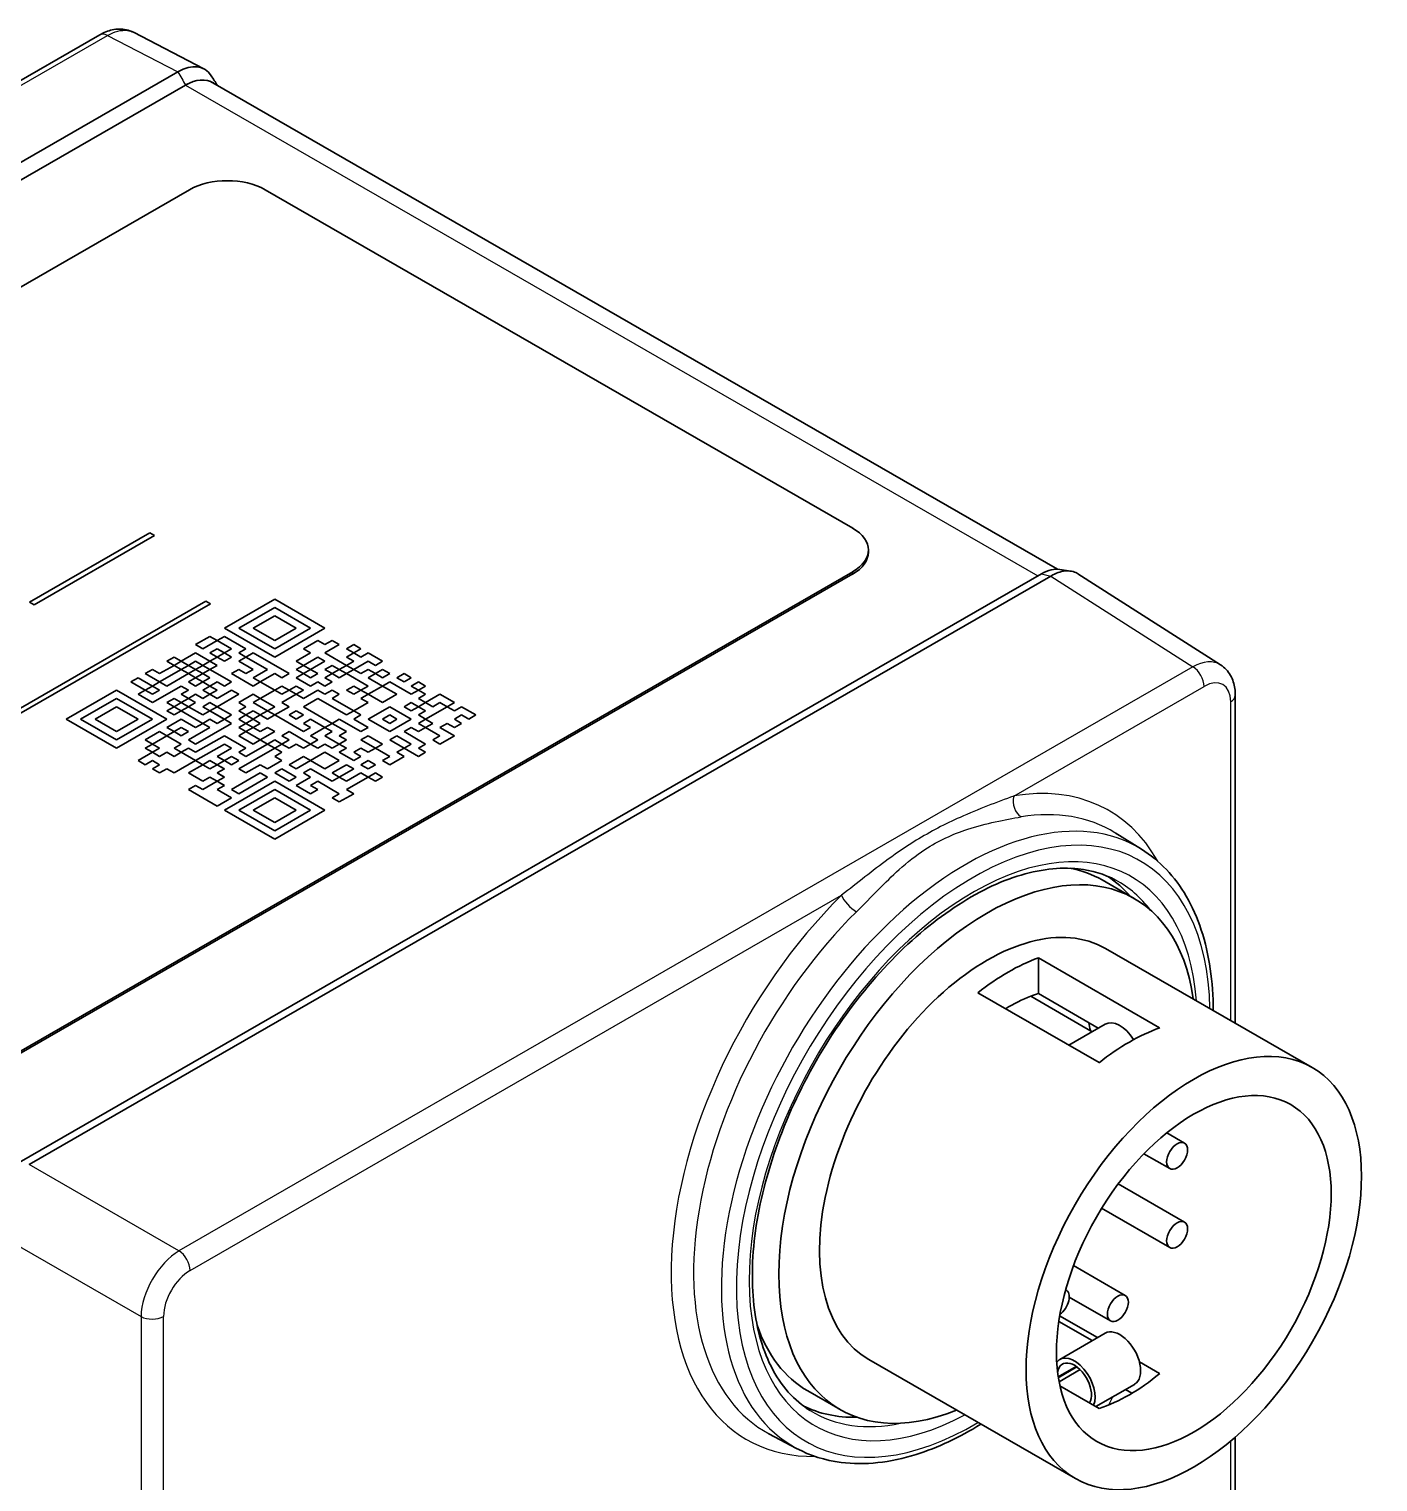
# Model space of a CAD drawing. Header units: millimetres. Extents: x 0 to 210, y 0 to 149.
# Drawn here: x 148.39 to 160.97, y 119.41 to 132.96 of the extents above; entities that cross this region are included whole.
import ezdxf

# ---------------------------------------------------------------- set-up
doc = ezdxf.new("R2010")
doc.units = ezdxf.units.MM
doc.header["$LTSCALE"] = 0.5
doc.layers.add('Sichtbar (ISO)', color=7, linetype='Continuous', lineweight=35)
doc.layers.add('Sichtbar schmal (ISO)', color=7, linetype='Continuous', lineweight=25)

msp = doc.modelspace()

# ---------------------------------------------------------------- linework, layer by layer
at = {"layer": 'Sichtbar (ISO)'}
for p, q in [((149.051, 132.905), (139.538, 127.427)), ((149.364, 132.928), (150.021, 132.588)), ((149.779, 132.56), (140.233, 127.063)), ((140.376, 126.98), (149.851, 132.436)), ((150.105, 132.458), (157.985, 127.921)), ((142.108, 126.98), (149.886, 131.459)), ((150.593, 131.459), (156.074, 128.303)), ((148.395, 127.613), (149.519, 128.261)), ((148.395, 127.613), (149.519, 128.261)), ((149.562, 128.236), (148.438, 127.589)), ((149.519, 128.261), (149.562, 128.236)), ((149.519, 128.261), (149.519, 128.261)), ((149.519, 128.261), (149.562, 128.236)), ((156.22, 128.079), (156.22, 128.1)), ((158.007, 127.919), (158.108, 127.903)), ((156.074, 127.896), (148.295, 123.417)), ((148.295, 123.397), (156.074, 127.876)), ((148.299, 122.386), (157.834, 127.877)), ((157.921, 127.856), (148.391, 122.368)), ((158.174, 127.878), (159.505, 127.029)), ((147.059, 125.905), (150.04, 127.622)), ((147.059, 125.905), (150.04, 127.622)), ((150.083, 127.598), (147.101, 125.88)), ((148.438, 127.589), (148.395, 127.613)), ((150.04, 127.622), (150.083, 127.598)), ((150.04, 127.622), (150.04, 127.622)), ((150.04, 127.622), (150.083, 127.598)), ((150.213, 127.371), (150.682, 127.642)), ((150.682, 127.642), (150.213, 127.371)), ((150.682, 127.565), (150.347, 127.371)), ((150.682, 127.642), (151.151, 127.371)), ((151.151, 127.371), (150.682, 127.642)), ((150.682, 127.642), (150.682, 127.642)), ((151.017, 127.371), (150.682, 127.565)), ((150.481, 127.371), (150.682, 127.487)), ((150.682, 127.487), (150.481, 127.371)), ((150.682, 127.487), (150.883, 127.371)), ((150.883, 127.371), (150.682, 127.487)), ((150.682, 127.487), (150.682, 127.487)), ((149.944, 127.217), (150.078, 127.294)), ((150.078, 127.294), (149.944, 127.217)), ((150.145, 127.256), (150.011, 127.178)), ((150.078, 127.294), (150.145, 127.256)), ((150.145, 127.256), (150.078, 127.294)), ((150.078, 127.294), (150.078, 127.294)), ((150.213, 127.294), (150.145, 127.256)), ((150.145, 127.256), (150.213, 127.294)), ((150.28, 127.178), (150.145, 127.256)), ((150.682, 127.101), (150.213, 127.371)), ((150.414, 127.178), (150.213, 127.294)), ((150.213, 127.294), (150.414, 127.178)), ((150.213, 127.294), (150.213, 127.294)), ((150.347, 127.371), (150.682, 127.178)), ((150.682, 127.178), (150.347, 127.371)), ((150.347, 127.371), (150.347, 127.371)), ((150.682, 127.256), (150.481, 127.371)), ((150.883, 127.371), (150.682, 127.256)), ((150.682, 127.178), (151.017, 127.371)), ((151.151, 127.371), (150.682, 127.101)), ((151.017, 127.371), (150.682, 127.178)), ((151.084, 127.256), (150.95, 127.178)), ((150.95, 127.178), (151.084, 127.256)), ((151.017, 127.371), (151.017, 127.371)), ((151.151, 127.217), (151.084, 127.256)), ((151.084, 127.256), (151.084, 127.256)), ((151.084, 127.256), (151.151, 127.217)), ((151.218, 127.256), (151.151, 127.217)), ((151.151, 127.217), (151.218, 127.256)), ((151.285, 127.217), (151.218, 127.256)), ((151.218, 127.256), (151.285, 127.217)), ((151.218, 127.256), (151.218, 127.256)), ((149.944, 127.14), (149.81, 127.063)), ((149.81, 127.063), (149.944, 127.14)), ((150.011, 127.178), (149.944, 127.217)), ((150.078, 127.063), (149.944, 127.14)), ((149.944, 127.14), (149.944, 127.14)), ((149.944, 127.14), (150.078, 127.063)), ((150.078, 127.14), (150.145, 127.178)), ((150.145, 127.178), (150.078, 127.14)), ((150.145, 127.101), (150.078, 127.14)), ((150.145, 127.178), (150.213, 127.14)), ((150.212, 127.14), (150.145, 127.178)), ((150.145, 127.178), (150.145, 127.178)), ((150.213, 127.14), (150.145, 127.101)), ((150.28, 127.178), (150.213, 127.14)), ((150.213, 127.14), (150.28, 127.178)), ((150.28, 127.101), (150.213, 127.14)), ((150.28, 127.178), (150.28, 127.178)), ((150.414, 127.178), (150.347, 127.14)), ((150.414, 127.101), (150.347, 127.14)), ((150.347, 127.14), (150.414, 127.101)), ((150.347, 127.14), (150.347, 127.14)), ((150.414, 127.101), (150.481, 127.14)), ((150.481, 127.14), (150.414, 127.101)), ((150.481, 127.14), (150.816, 126.947)), ((150.816, 126.947), (150.481, 127.14)), ((150.481, 127.14), (150.481, 127.14)), ((150.682, 127.178), (150.682, 127.178)), ((151.017, 127.14), (150.883, 127.063)), ((150.883, 127.063), (151.017, 127.14)), ((151.017, 127.14), (150.95, 127.178)), ((151.017, 127.14), (151.017, 127.14)), ((151.285, 127.217), (151.151, 127.14)), ((151.151, 127.217), (151.151, 127.217)), ((151.352, 127.024), (151.151, 127.14)), ((151.151, 127.14), (151.352, 127.024)), ((151.151, 127.14), (151.151, 127.14)), ((151.419, 127.217), (151.352, 127.178)), ((151.352, 127.178), (151.419, 127.217)), ((151.419, 127.14), (151.352, 127.178)), ((151.419, 127.14), (151.352, 127.101)), ((151.352, 127.101), (151.419, 127.14)), ((151.486, 127.178), (151.419, 127.217)), ((151.419, 127.217), (151.419, 127.217)), ((151.419, 127.217), (151.487, 127.178)), ((151.487, 127.178), (151.419, 127.14)), ((151.487, 127.101), (151.419, 127.14)), ((151.419, 127.14), (151.419, 127.14)), ((151.419, 127.14), (151.487, 127.101)), ((151.554, 127.14), (151.487, 127.101)), ((151.487, 127.101), (151.554, 127.14)), ((151.688, 127.063), (151.554, 127.14)), ((151.554, 127.14), (151.688, 127.063)), ((151.554, 127.14), (151.554, 127.14)), ((149.542, 126.985), (149.475, 126.947)), ((149.475, 126.947), (149.542, 126.985)), ((149.609, 126.947), (149.542, 126.985)), ((149.542, 126.985), (149.542, 126.985)), ((149.542, 126.985), (149.609, 126.947)), ((149.743, 127.024), (149.609, 126.947)), ((149.609, 126.947), (149.743, 127.024)), ((149.81, 126.985), (149.609, 126.87)), ((149.743, 127.101), (149.676, 127.063)), ((149.676, 127.063), (149.743, 127.101)), ((149.743, 127.024), (149.676, 127.063)), ((149.81, 127.063), (149.743, 127.101)), ((149.743, 127.101), (149.743, 127.101)), ((149.743, 127.101), (149.81, 127.063)), ((149.81, 127.063), (149.743, 127.024)), ((149.743, 127.024), (149.81, 126.985)), ((149.81, 126.985), (149.743, 127.024)), ((149.743, 127.024), (149.743, 127.024)), ((149.877, 127.024), (149.81, 127.063)), ((149.81, 126.985), (149.877, 127.024)), ((149.877, 127.024), (149.81, 126.985)), ((149.877, 126.947), (149.81, 126.985)), ((149.944, 127.063), (149.877, 127.024)), ((149.877, 127.024), (149.944, 126.985)), ((149.944, 126.985), (149.877, 127.024)), ((149.877, 127.024), (149.877, 127.024)), ((149.944, 126.985), (149.877, 126.947)), ((150.011, 127.024), (149.944, 127.063)), ((149.944, 126.985), (150.011, 127.024)), ((150.011, 127.024), (149.944, 126.985)), ((150.011, 126.947), (149.944, 126.985)), ((150.078, 127.063), (150.011, 127.024)), ((150.078, 126.985), (150.011, 127.024)), ((150.011, 127.024), (150.011, 127.024)), ((150.011, 127.024), (150.078, 126.985)), ((150.078, 126.985), (150.011, 126.947)), ((150.145, 127.101), (150.078, 127.063)), ((150.078, 127.063), (150.145, 127.101)), ((150.145, 127.024), (150.078, 127.063)), ((150.145, 127.024), (150.078, 126.985)), ((150.078, 126.985), (150.145, 127.024)), ((150.28, 126.87), (150.078, 126.985)), ((150.213, 127.063), (150.145, 127.101)), ((150.145, 127.101), (150.213, 127.063)), ((150.145, 127.101), (150.145, 127.101)), ((150.145, 127.024), (150.145, 127.024)), ((150.28, 127.101), (150.213, 127.063)), ((150.213, 127.063), (150.28, 127.101)), ((150.213, 127.063), (150.213, 127.063)), ((150.28, 127.101), (150.28, 127.101)), ((150.347, 126.985), (150.28, 126.947)), ((150.414, 127.101), (150.347, 127.063)), ((150.481, 126.985), (150.347, 127.063)), ((150.347, 127.063), (150.481, 126.985)), ((150.347, 127.063), (150.347, 127.063)), ((150.414, 126.947), (150.347, 126.985)), ((150.615, 126.985), (150.414, 127.101)), ((150.481, 126.985), (150.414, 126.947)), ((150.481, 126.908), (150.615, 126.985)), ((150.615, 126.985), (150.481, 126.908)), ((150.615, 126.985), (150.615, 126.985)), ((150.95, 127.024), (150.883, 127.063)), ((150.95, 127.024), (150.883, 126.985)), ((150.883, 126.985), (150.95, 127.024)), ((150.95, 126.947), (150.883, 126.985)), ((151.084, 127.101), (150.95, 127.024)), ((150.95, 127.024), (151.017, 126.985)), ((151.017, 126.985), (150.95, 127.024)), ((150.95, 127.024), (150.95, 127.024)), ((151.017, 126.985), (150.95, 126.947)), ((151.017, 126.985), (151.151, 127.063)), ((151.151, 127.063), (151.017, 126.985)), ((151.084, 126.947), (151.017, 126.985)), ((151.151, 127.063), (151.084, 127.101)), ((151.151, 127.063), (151.151, 127.063)), ((151.218, 127.024), (151.151, 126.985)), ((151.151, 126.985), (151.218, 126.947)), ((151.218, 126.947), (151.151, 126.985)), ((151.151, 126.985), (151.151, 126.985)), ((151.285, 126.985), (151.218, 127.024)), ((151.218, 126.947), (151.285, 126.985)), ((151.285, 126.985), (151.218, 126.947)), ((151.352, 127.024), (151.285, 126.985)), ((151.285, 126.985), (151.352, 126.947)), ((151.352, 126.947), (151.285, 126.985)), ((151.285, 126.985), (151.285, 126.985)), ((151.419, 127.063), (151.352, 127.101)), ((151.419, 127.063), (151.352, 127.024)), ((151.352, 127.024), (151.419, 127.063)), ((151.419, 126.985), (151.352, 127.024)), ((151.352, 126.947), (151.419, 126.985)), ((151.419, 126.985), (151.352, 126.947)), ((151.554, 127.063), (151.419, 126.985)), ((151.419, 127.063), (151.419, 127.063)), ((151.487, 126.947), (151.419, 126.985)), ((151.419, 126.985), (151.419, 126.985)), ((151.419, 126.985), (151.487, 126.947)), ((151.487, 127.101), (151.487, 127.101)), ((151.554, 126.985), (151.487, 126.947)), ((151.487, 126.947), (151.554, 126.985)), ((151.621, 127.024), (151.554, 127.063)), ((151.621, 126.947), (151.554, 126.985)), ((151.554, 126.985), (151.621, 126.947)), ((151.554, 126.985), (151.554, 126.985)), ((151.688, 127.063), (151.621, 127.024)), ((151.688, 126.985), (151.621, 126.947)), ((151.621, 126.947), (151.688, 126.985)), ((151.755, 126.947), (151.688, 126.985)), ((151.688, 126.985), (151.688, 126.985)), ((151.688, 126.985), (151.755, 126.947)), ((149.408, 126.908), (149.341, 126.869)), ((149.341, 126.87), (149.408, 126.908)), ((149.475, 126.792), (149.341, 126.87)), ((149.542, 126.831), (149.408, 126.908)), ((149.408, 126.908), (149.542, 126.831)), ((149.408, 126.908), (149.408, 126.908)), ((149.609, 126.87), (149.475, 126.947)), ((149.542, 126.831), (149.609, 126.87)), ((149.609, 126.869), (149.542, 126.831)), ((149.609, 126.947), (149.609, 126.947)), ((149.609, 126.87), (149.676, 126.831)), ((149.609, 126.87), (149.609, 126.869)), ((149.676, 126.831), (149.609, 126.869)), ((149.676, 126.831), (149.877, 126.947)), ((149.877, 126.947), (149.676, 126.831)), ((149.877, 126.947), (149.944, 126.908)), ((149.944, 126.908), (149.877, 126.947)), ((149.877, 126.947), (149.877, 126.947)), ((149.944, 126.908), (149.877, 126.87)), ((149.877, 126.87), (149.944, 126.831)), ((149.877, 126.87), (149.877, 126.869)), ((149.944, 126.831), (149.877, 126.869)), ((149.944, 126.908), (150.011, 126.947)), ((150.011, 126.947), (149.944, 126.908)), ((150.011, 126.87), (149.944, 126.908)), ((149.944, 126.831), (150.011, 126.87)), ((150.011, 126.869), (149.944, 126.831)), ((150.078, 126.908), (150.011, 126.947)), ((150.011, 126.947), (150.011, 126.947)), ((150.011, 126.947), (150.078, 126.908)), ((150.078, 126.908), (150.011, 126.87)), ((150.011, 126.87), (150.078, 126.831)), ((150.011, 126.87), (150.011, 126.869)), ((150.078, 126.831), (150.011, 126.869)), ((150.078, 126.831), (150.145, 126.87)), ((150.145, 126.869), (150.078, 126.831)), ((150.145, 126.87), (150.213, 126.831)), ((150.145, 126.87), (150.145, 126.869)), ((150.213, 126.831), (150.145, 126.869)), ((150.213, 126.831), (150.28, 126.87)), ((150.28, 126.869), (150.213, 126.831)), ((150.481, 126.831), (150.28, 126.947)), ((150.28, 126.947), (150.481, 126.831)), ((150.28, 126.947), (150.28, 126.947)), ((150.28, 126.87), (150.28, 126.869)), ((150.548, 126.87), (150.481, 126.908)), ((150.481, 126.831), (150.548, 126.87)), ((150.548, 126.869), (150.481, 126.831)), ((150.682, 126.947), (150.548, 126.87)), ((150.548, 126.87), (150.682, 126.792)), ((150.548, 126.87), (150.548, 126.869)), ((150.682, 126.792), (150.548, 126.869)), ((150.749, 126.908), (150.682, 126.947)), ((150.816, 126.947), (150.749, 126.908)), ((150.95, 126.947), (150.883, 126.908)), ((150.883, 126.908), (150.95, 126.947)), ((151.017, 126.831), (150.883, 126.908)), ((150.95, 126.947), (151.017, 126.908)), ((151.017, 126.908), (150.95, 126.947)), ((150.95, 126.947), (150.95, 126.947)), ((151.017, 126.908), (151.084, 126.947)), ((151.084, 126.947), (151.017, 126.908)), ((151.017, 126.908), (151.017, 126.908)), ((151.084, 126.87), (151.017, 126.831)), ((151.084, 126.947), (151.084, 126.947)), ((151.151, 126.831), (151.084, 126.87)), ((151.218, 126.947), (151.151, 126.908)), ((151.218, 126.869), (151.151, 126.908)), ((151.151, 126.908), (151.218, 126.87)), ((151.151, 126.908), (151.151, 126.908)), ((151.218, 126.87), (151.151, 126.831)), ((151.285, 126.908), (151.218, 126.947)), ((151.352, 126.947), (151.285, 126.908)), ((151.554, 126.831), (151.352, 126.947)), ((151.487, 126.947), (151.487, 126.947)), ((151.621, 126.947), (151.554, 126.908)), ((151.688, 126.831), (151.554, 126.908)), ((151.554, 126.908), (151.688, 126.831)), ((151.554, 126.908), (151.554, 126.908)), ((151.688, 126.908), (151.621, 126.947)), ((151.755, 126.947), (151.688, 126.908)), ((151.688, 126.831), (151.755, 126.87)), ((151.755, 126.869), (151.688, 126.831)), ((151.755, 126.87), (151.956, 126.754)), ((151.755, 126.87), (151.755, 126.869)), ((151.956, 126.754), (151.755, 126.869)), ((151.889, 126.947), (151.822, 126.908)), ((151.822, 126.908), (151.889, 126.947)), ((151.889, 126.87), (151.822, 126.908)), ((151.956, 126.908), (151.889, 126.947)), ((151.889, 126.947), (151.889, 126.947)), ((151.889, 126.947), (151.956, 126.908)), ((151.956, 126.908), (151.889, 126.87)), ((151.956, 126.831), (152.023, 126.87)), ((152.023, 126.869), (151.956, 126.831)), ((152.023, 126.87), (152.023, 126.869)), ((152.023, 126.87), (152.09, 126.831)), ((152.09, 126.831), (152.023, 126.869)), ((149.207, 126.792), (148.737, 126.522)), ((148.737, 126.522), (149.207, 126.792)), ((149.207, 126.715), (148.871, 126.522)), ((149.676, 126.522), (149.207, 126.792)), ((149.207, 126.792), (149.676, 126.522)), ((149.207, 126.792), (149.207, 126.792)), ((149.542, 126.522), (149.207, 126.715)), ((149.475, 126.792), (149.408, 126.754)), ((149.408, 126.754), (149.475, 126.792)), ((149.542, 126.676), (149.408, 126.754)), ((149.542, 126.831), (149.475, 126.792)), ((149.475, 126.792), (149.542, 126.754)), ((149.542, 126.754), (149.475, 126.792)), ((149.475, 126.792), (149.475, 126.792)), ((149.609, 126.792), (149.542, 126.831)), ((149.81, 126.831), (149.542, 126.676)), ((149.542, 126.754), (149.609, 126.792)), ((149.609, 126.792), (149.542, 126.754)), ((149.542, 126.754), (149.542, 126.754)), ((149.609, 126.792), (149.609, 126.792)), ((149.676, 126.831), (149.676, 126.831)), ((149.743, 126.715), (149.676, 126.676)), ((149.676, 126.676), (149.743, 126.715)), ((149.81, 126.676), (149.743, 126.715)), ((149.743, 126.715), (149.743, 126.715)), ((149.743, 126.715), (149.81, 126.676)), ((149.877, 126.792), (149.81, 126.831)), ((149.877, 126.792), (149.81, 126.754)), ((149.81, 126.754), (149.877, 126.792)), ((149.877, 126.715), (149.81, 126.754)), ((149.877, 126.715), (149.81, 126.676)), ((149.81, 126.676), (149.877, 126.715)), ((149.877, 126.792), (149.877, 126.792)), ((149.944, 126.754), (149.877, 126.715)), ((149.944, 126.676), (149.877, 126.715)), ((149.877, 126.715), (149.877, 126.715)), ((149.877, 126.715), (149.944, 126.676)), ((149.944, 126.831), (149.944, 126.831)), ((150.011, 126.715), (149.944, 126.754)), ((150.078, 126.831), (150.011, 126.792)), ((150.078, 126.754), (150.011, 126.792)), ((150.011, 126.792), (150.078, 126.754)), ((150.011, 126.792), (150.011, 126.792)), ((150.078, 126.754), (150.011, 126.715)), ((150.145, 126.792), (150.078, 126.831)), ((150.145, 126.792), (150.078, 126.754)), ((150.078, 126.754), (150.145, 126.792)), ((150.145, 126.715), (150.078, 126.754)), ((150.28, 126.792), (150.145, 126.715)), ((150.145, 126.792), (150.145, 126.792)), ((150.347, 126.754), (150.145, 126.638)), ((150.145, 126.638), (150.347, 126.754)), ((150.213, 126.831), (150.213, 126.831)), ((150.347, 126.754), (150.28, 126.792)), ((150.481, 126.754), (150.347, 126.676)), ((150.347, 126.754), (150.347, 126.754)), ((150.481, 126.831), (150.481, 126.831)), ((150.548, 126.715), (150.481, 126.754)), ((150.481, 126.676), (150.548, 126.715)), ((150.548, 126.715), (150.481, 126.676)), ((150.682, 126.792), (150.548, 126.715)), ((150.548, 126.715), (150.682, 126.638)), ((150.548, 126.715), (150.548, 126.715)), ((150.682, 126.638), (150.548, 126.715)), ((150.682, 126.792), (150.749, 126.831)), ((150.749, 126.831), (150.682, 126.792)), ((150.749, 126.754), (150.682, 126.792)), ((150.749, 126.831), (150.816, 126.792)), ((150.816, 126.792), (150.749, 126.831)), ((150.749, 126.831), (150.749, 126.831)), ((150.816, 126.792), (150.749, 126.754)), ((150.883, 126.754), (150.749, 126.676)), ((150.749, 126.676), (150.883, 126.754)), ((150.816, 126.792), (150.883, 126.831)), ((150.883, 126.831), (150.816, 126.792)), ((150.883, 126.754), (150.816, 126.792)), ((150.883, 126.831), (150.95, 126.792)), ((150.95, 126.792), (150.883, 126.831)), ((150.883, 126.831), (150.883, 126.831)), ((150.95, 126.792), (150.883, 126.754)), ((150.95, 126.715), (150.883, 126.754)), ((150.883, 126.754), (150.95, 126.715)), ((150.883, 126.754), (150.883, 126.754)), ((151.084, 126.792), (150.95, 126.715)), ((150.95, 126.715), (151.084, 126.792)), ((151.084, 126.715), (150.95, 126.638)), ((150.95, 126.715), (150.95, 126.715)), ((151.151, 126.754), (151.084, 126.792)), ((151.084, 126.792), (151.151, 126.754)), ((151.084, 126.792), (151.084, 126.792)), ((151.352, 126.561), (151.084, 126.715)), ((151.218, 126.792), (151.151, 126.754)), ((151.151, 126.754), (151.218, 126.792)), ((151.151, 126.754), (151.151, 126.754)), ((151.285, 126.754), (151.218, 126.792)), ((151.218, 126.792), (151.285, 126.754)), ((151.218, 126.792), (151.218, 126.792)), ((151.285, 126.754), (151.218, 126.715)), ((151.419, 126.599), (151.218, 126.715)), ((151.218, 126.715), (151.419, 126.599)), ((151.218, 126.715), (151.218, 126.715)), ((151.419, 126.831), (151.352, 126.792)), ((151.352, 126.792), (151.419, 126.831)), ((151.419, 126.754), (151.352, 126.792)), ((151.486, 126.792), (151.419, 126.831)), ((151.419, 126.831), (151.419, 126.831)), ((151.419, 126.831), (151.487, 126.792)), ((151.487, 126.792), (151.419, 126.754)), ((151.554, 126.831), (151.487, 126.792)), ((151.487, 126.792), (151.554, 126.831)), ((151.554, 126.754), (151.487, 126.792)), ((151.554, 126.754), (151.487, 126.715)), ((151.487, 126.715), (151.554, 126.754)), ((151.554, 126.676), (151.487, 126.715)), ((151.688, 126.831), (151.554, 126.754)), ((151.554, 126.831), (151.554, 126.831)), ((151.554, 126.754), (151.554, 126.754)), ((151.688, 126.676), (151.554, 126.754)), ((151.554, 126.754), (151.688, 126.676)), ((151.822, 126.754), (151.688, 126.831)), ((151.822, 126.754), (151.688, 126.676)), ((151.688, 126.676), (151.822, 126.754)), ((151.822, 126.754), (151.822, 126.754)), ((152.023, 126.792), (151.956, 126.831)), ((152.023, 126.792), (151.956, 126.754)), ((151.956, 126.754), (152.023, 126.792)), ((151.956, 126.754), (151.956, 126.754)), ((152.09, 126.831), (152.023, 126.792)), ((152.09, 126.754), (152.023, 126.792)), ((152.023, 126.792), (152.09, 126.754)), ((152.023, 126.792), (152.023, 126.792)), ((152.09, 126.754), (152.023, 126.715)), ((152.09, 126.676), (152.023, 126.715)), ((152.023, 126.715), (152.09, 126.676)), ((152.023, 126.715), (152.023, 126.715)), ((152.224, 126.754), (152.09, 126.676)), ((152.09, 126.676), (152.224, 126.754)), ((152.358, 126.676), (152.224, 126.754)), ((152.224, 126.754), (152.358, 126.676)), ((152.224, 126.754), (152.224, 126.754)), ((159.643, 123.686), (159.643, 126.745)), ((149.006, 126.522), (149.207, 126.638)), ((149.207, 126.638), (149.006, 126.522)), ((149.207, 126.638), (149.408, 126.522)), ((149.408, 126.522), (149.207, 126.638)), ((149.207, 126.638), (149.207, 126.638)), ((149.743, 126.638), (149.676, 126.676)), ((149.743, 126.638), (149.676, 126.599)), ((149.676, 126.599), (149.743, 126.638)), ((149.743, 126.561), (149.676, 126.599)), ((149.81, 126.676), (149.743, 126.638)), ((149.743, 126.638), (149.81, 126.599)), ((149.81, 126.599), (149.743, 126.638)), ((149.743, 126.638), (149.743, 126.638)), ((149.81, 126.599), (149.743, 126.561)), ((149.877, 126.638), (149.81, 126.676)), ((149.81, 126.599), (149.877, 126.638)), ((149.877, 126.638), (149.81, 126.599)), ((150.011, 126.483), (149.81, 126.599)), ((149.944, 126.676), (149.877, 126.638)), ((150.011, 126.561), (149.877, 126.638)), ((149.877, 126.638), (150.011, 126.561)), ((149.877, 126.638), (149.877, 126.638)), ((150.011, 126.638), (150.078, 126.676)), ((150.078, 126.676), (150.011, 126.638)), ((150.078, 126.599), (150.011, 126.638)), ((150.078, 126.599), (150.011, 126.561)), ((150.011, 126.561), (150.078, 126.599)), ((150.078, 126.676), (150.145, 126.638)), ((150.145, 126.638), (150.078, 126.676)), ((150.078, 126.676), (150.078, 126.676)), ((150.145, 126.638), (150.078, 126.599)), ((150.212, 126.522), (150.078, 126.599)), ((150.078, 126.599), (150.213, 126.522)), ((150.078, 126.599), (150.078, 126.599)), ((150.28, 126.561), (150.145, 126.638)), ((150.414, 126.638), (150.347, 126.676)), ((150.347, 126.676), (150.414, 126.638)), ((150.347, 126.676), (150.347, 126.676)), ((150.414, 126.638), (150.347, 126.599)), ((150.414, 126.561), (150.347, 126.599)), ((150.347, 126.599), (150.414, 126.561)), ((150.347, 126.599), (150.347, 126.599)), ((150.414, 126.561), (150.481, 126.599)), ((150.481, 126.599), (150.414, 126.561)), ((150.615, 126.599), (150.481, 126.676)), ((150.481, 126.599), (150.548, 126.561)), ((150.548, 126.561), (150.481, 126.599)), ((150.481, 126.599), (150.481, 126.599)), ((150.615, 126.599), (150.548, 126.561)), ((150.548, 126.561), (150.615, 126.599)), ((150.682, 126.638), (150.615, 126.599)), ((150.682, 126.561), (150.615, 126.599)), ((150.615, 126.599), (150.682, 126.561)), ((150.615, 126.599), (150.615, 126.599)), ((150.816, 126.638), (150.682, 126.561)), ((150.682, 126.561), (150.816, 126.638)), ((150.816, 126.638), (150.749, 126.676)), ((150.816, 126.638), (150.816, 126.638)), ((150.883, 126.599), (150.816, 126.561)), ((150.95, 126.561), (150.883, 126.599)), ((150.95, 126.638), (151.218, 126.483)), ((151.218, 126.483), (150.95, 126.638)), ((150.95, 126.638), (150.95, 126.638)), ((151.419, 126.599), (151.352, 126.561)), ((151.554, 126.676), (151.419, 126.599)), ((151.419, 126.599), (151.554, 126.676)), ((151.487, 126.561), (151.419, 126.599)), ((151.554, 126.676), (151.554, 126.676)), ((151.755, 126.638), (151.554, 126.522)), ((151.688, 126.676), (151.688, 126.676)), ((151.956, 126.522), (151.755, 126.638)), ((151.956, 126.676), (151.889, 126.638)), ((151.889, 126.638), (151.956, 126.599)), ((151.956, 126.599), (151.889, 126.638)), ((151.889, 126.638), (151.889, 126.638)), ((152.023, 126.638), (151.956, 126.676)), ((151.956, 126.599), (152.023, 126.638)), ((152.023, 126.638), (151.956, 126.599)), ((151.956, 126.599), (151.956, 126.599)), ((152.09, 126.676), (152.023, 126.638)), ((152.023, 126.638), (152.09, 126.599)), ((152.09, 126.599), (152.023, 126.638)), ((152.023, 126.638), (152.023, 126.638)), ((152.09, 126.599), (152.023, 126.561)), ((152.157, 126.638), (152.09, 126.676)), ((152.09, 126.522), (152.291, 126.638)), ((152.291, 126.638), (152.09, 126.522)), ((152.224, 126.676), (152.157, 126.638)), ((152.291, 126.638), (152.224, 126.676)), ((152.358, 126.676), (152.291, 126.638)), ((152.358, 126.599), (152.291, 126.638)), ((152.291, 126.638), (152.291, 126.638)), ((152.291, 126.638), (152.358, 126.599)), ((152.425, 126.638), (152.358, 126.599)), ((152.358, 126.599), (152.425, 126.638)), ((152.358, 126.599), (152.358, 126.599)), ((152.559, 126.561), (152.425, 126.638)), ((152.425, 126.638), (152.559, 126.561)), ((152.425, 126.638), (152.425, 126.638)), ((149.207, 126.252), (148.737, 126.522)), ((148.871, 126.522), (149.207, 126.329)), ((149.207, 126.329), (148.871, 126.522)), ((148.871, 126.522), (148.871, 126.522)), ((149.207, 126.406), (149.006, 126.522)), ((149.408, 126.522), (149.207, 126.406)), ((149.207, 126.329), (149.542, 126.522)), ((149.542, 126.522), (149.207, 126.329)), ((149.676, 126.522), (149.207, 126.252)), ((149.542, 126.522), (149.542, 126.522)), ((149.81, 126.522), (149.676, 126.445)), ((149.676, 126.445), (149.81, 126.522)), ((149.743, 126.406), (149.676, 126.445)), ((149.81, 126.445), (149.743, 126.406)), ((149.944, 126.445), (149.81, 126.522)), ((149.81, 126.522), (149.81, 126.522)), ((149.81, 126.522), (149.944, 126.445)), ((149.877, 126.406), (149.81, 126.445)), ((150.078, 126.445), (149.877, 126.329)), ((150.28, 126.483), (149.944, 126.29)), ((149.944, 126.29), (150.28, 126.483)), ((150.011, 126.483), (149.944, 126.445)), ((149.944, 126.445), (150.011, 126.483)), ((149.944, 126.445), (149.944, 126.445)), ((150.011, 126.561), (150.011, 126.561)), ((150.078, 126.522), (150.011, 126.483)), ((150.078, 126.445), (150.011, 126.483)), ((150.011, 126.483), (150.011, 126.483)), ((150.011, 126.483), (150.078, 126.445)), ((150.145, 126.483), (150.078, 126.522)), ((150.213, 126.522), (150.145, 126.483)), ((150.28, 126.561), (150.213, 126.522)), ((150.213, 126.522), (150.28, 126.561)), ((150.28, 126.483), (150.213, 126.522)), ((150.28, 126.561), (150.28, 126.561)), ((150.28, 126.483), (150.28, 126.483)), ((150.414, 126.561), (150.347, 126.522)), ((150.414, 126.483), (150.347, 126.522)), ((150.347, 126.522), (150.414, 126.483)), ((150.347, 126.522), (150.347, 126.522)), ((150.414, 126.483), (150.347, 126.445)), ((150.414, 126.406), (150.347, 126.445)), ((150.347, 126.445), (150.414, 126.406)), ((150.347, 126.445), (150.347, 126.445)), ((150.481, 126.522), (150.414, 126.561)), ((150.481, 126.522), (150.414, 126.483)), ((150.414, 126.483), (150.481, 126.522)), ((150.481, 126.445), (150.414, 126.483)), ((150.481, 126.445), (150.414, 126.406)), ((150.414, 126.406), (150.481, 126.445)), ((150.548, 126.561), (150.481, 126.522)), ((150.548, 126.483), (150.481, 126.522)), ((150.481, 126.522), (150.548, 126.483)), ((150.481, 126.522), (150.481, 126.522)), ((150.548, 126.483), (150.481, 126.445)), ((150.548, 126.406), (150.481, 126.445)), ((150.481, 126.445), (150.481, 126.445)), ((150.481, 126.445), (150.548, 126.406)), ((150.615, 126.522), (150.548, 126.561)), ((150.615, 126.445), (150.548, 126.406)), ((150.548, 126.406), (150.615, 126.445)), ((150.682, 126.561), (150.615, 126.522)), ((150.682, 126.406), (150.615, 126.445)), ((150.615, 126.445), (150.682, 126.406)), ((150.615, 126.445), (150.615, 126.445)), ((150.95, 126.406), (150.682, 126.561)), ((150.816, 126.561), (150.883, 126.522)), ((150.883, 126.522), (150.816, 126.561)), ((150.816, 126.561), (150.816, 126.561)), ((150.883, 126.522), (150.95, 126.561)), ((150.95, 126.561), (150.883, 126.522)), ((150.883, 126.522), (150.883, 126.522)), ((150.95, 126.561), (150.95, 126.561)), ((151.017, 126.522), (150.95, 126.483)), ((151.017, 126.445), (150.95, 126.483)), ((150.95, 126.483), (151.017, 126.445)), ((150.95, 126.483), (150.95, 126.483)), ((151.017, 126.445), (150.95, 126.406)), ((151.151, 126.445), (151.017, 126.522)), ((151.151, 126.445), (151.017, 126.368)), ((151.017, 126.368), (151.151, 126.445)), ((151.218, 126.483), (151.151, 126.445)), ((151.151, 126.445), (151.218, 126.406)), ((151.218, 126.406), (151.151, 126.445)), ((151.151, 126.445), (151.151, 126.445)), ((151.285, 126.522), (151.218, 126.483)), ((151.218, 126.483), (151.285, 126.522)), ((151.352, 126.406), (151.218, 126.483)), ((151.487, 126.406), (151.285, 126.522)), ((151.285, 126.522), (151.487, 126.406)), ((151.285, 126.522), (151.285, 126.522)), ((151.487, 126.561), (151.419, 126.522)), ((151.419, 126.522), (151.487, 126.561)), ((151.554, 126.445), (151.419, 126.522)), ((151.487, 126.561), (151.487, 126.561)), ((151.554, 126.445), (151.487, 126.406)), ((151.487, 126.406), (151.554, 126.445)), ((151.554, 126.522), (151.755, 126.406)), ((151.755, 126.406), (151.554, 126.522)), ((151.554, 126.522), (151.554, 126.522)), ((151.554, 126.445), (151.554, 126.445)), ((151.688, 126.522), (151.755, 126.561)), ((151.755, 126.561), (151.688, 126.522)), ((151.755, 126.483), (151.688, 126.522)), ((151.755, 126.561), (151.822, 126.522)), ((151.822, 126.522), (151.755, 126.561)), ((151.755, 126.561), (151.755, 126.561)), ((151.755, 126.406), (151.956, 126.522)), ((151.822, 126.522), (151.755, 126.483)), ((151.956, 126.522), (151.755, 126.406)), ((151.956, 126.445), (151.889, 126.406)), ((151.956, 126.522), (151.956, 126.522)), ((152.023, 126.406), (151.956, 126.445)), ((152.023, 126.561), (152.09, 126.522)), ((152.09, 126.522), (152.023, 126.561)), ((152.023, 126.561), (152.023, 126.561)), ((152.09, 126.522), (152.023, 126.483)), ((152.023, 126.483), (152.09, 126.445)), ((152.09, 126.445), (152.023, 126.483)), ((152.023, 126.483), (152.023, 126.483)), ((152.09, 126.445), (152.023, 126.406)), ((152.157, 126.483), (152.09, 126.522)), ((152.09, 126.445), (152.157, 126.483)), ((152.157, 126.483), (152.09, 126.445)), ((152.224, 126.368), (152.09, 126.445)), ((152.157, 126.483), (152.157, 126.483)), ((152.291, 126.483), (152.224, 126.445)), ((152.358, 126.368), (152.224, 126.445)), ((152.224, 126.445), (152.358, 126.368)), ((152.224, 126.445), (152.224, 126.445)), ((152.358, 126.445), (152.291, 126.483)), ((152.425, 126.561), (152.358, 126.522)), ((152.425, 126.483), (152.358, 126.522)), ((152.358, 126.522), (152.425, 126.483)), ((152.358, 126.522), (152.358, 126.522)), ((152.425, 126.483), (152.358, 126.445)), ((152.492, 126.522), (152.425, 126.561)), ((152.559, 126.561), (152.492, 126.522)), ((149.207, 126.329), (149.207, 126.329)), ((149.609, 126.406), (149.475, 126.329)), ((149.475, 126.329), (149.609, 126.406)), ((149.542, 126.29), (149.475, 126.329)), ((149.676, 126.368), (149.542, 126.29)), ((149.676, 126.368), (149.609, 126.406)), ((149.609, 126.406), (149.609, 126.406)), ((149.609, 126.406), (149.676, 126.368)), ((149.743, 126.406), (149.676, 126.368)), ((149.676, 126.368), (149.743, 126.406)), ((149.81, 126.29), (149.676, 126.368)), ((149.743, 126.406), (149.743, 126.406)), ((149.81, 126.367), (149.743, 126.406)), ((149.743, 126.406), (149.81, 126.368)), ((149.81, 126.368), (149.877, 126.406)), ((149.877, 126.406), (149.81, 126.367)), ((149.81, 126.367), (149.81, 126.368)), ((149.877, 126.406), (149.877, 126.406)), ((149.877, 126.329), (149.877, 126.329)), ((149.944, 126.29), (149.877, 126.329)), ((149.877, 126.329), (149.944, 126.29)), ((150.213, 126.368), (149.944, 126.213)), ((150.414, 126.252), (150.213, 126.368)), ((150.414, 126.406), (150.347, 126.368)), ((150.347, 126.368), (150.481, 126.29)), ((150.347, 126.368), (150.347, 126.367)), ((150.481, 126.29), (150.347, 126.367)), ((150.548, 126.329), (150.414, 126.406)), ((150.548, 126.329), (150.481, 126.29)), ((150.481, 126.29), (150.548, 126.329)), ((150.682, 126.406), (150.548, 126.329)), ((150.548, 126.406), (150.548, 126.406)), ((150.615, 126.29), (150.548, 126.329)), ((150.548, 126.329), (150.615, 126.29)), ((150.548, 126.329), (150.548, 126.329)), ((150.682, 126.329), (150.615, 126.29)), ((150.615, 126.29), (150.682, 126.329)), ((150.749, 126.29), (150.682, 126.329)), ((150.682, 126.329), (150.682, 126.329)), ((150.682, 126.329), (150.749, 126.29)), ((150.816, 126.406), (150.749, 126.368)), ((150.749, 126.368), (150.816, 126.406)), ((150.816, 126.329), (150.749, 126.368)), ((150.816, 126.329), (150.749, 126.29)), ((150.749, 126.29), (150.816, 126.329)), ((151.017, 126.29), (150.816, 126.406)), ((150.816, 126.406), (151.017, 126.29)), ((150.816, 126.406), (150.816, 126.406)), ((150.816, 126.329), (150.816, 126.329)), ((151.084, 126.329), (151.017, 126.368)), ((151.084, 126.329), (151.017, 126.29)), ((151.017, 126.29), (151.084, 126.329)), ((151.084, 126.329), (151.084, 126.329)), ((151.218, 126.406), (151.151, 126.368)), ((151.151, 126.368), (151.285, 126.29)), ((151.151, 126.368), (151.151, 126.367)), ((151.285, 126.29), (151.151, 126.367)), ((151.352, 126.406), (151.285, 126.368)), ((151.285, 126.368), (151.352, 126.406)), ((151.352, 126.329), (151.285, 126.368)), ((151.352, 126.329), (151.285, 126.29)), ((151.285, 126.29), (151.352, 126.329)), ((151.352, 126.406), (151.352, 126.406)), ((151.352, 126.329), (151.352, 126.329)), ((151.487, 126.406), (151.487, 126.406)), ((151.554, 126.368), (151.487, 126.329)), ((151.487, 126.329), (151.621, 126.252)), ((151.621, 126.252), (151.487, 126.329)), ((151.487, 126.329), (151.487, 126.329)), ((151.688, 126.29), (151.554, 126.368)), ((151.755, 126.406), (151.755, 126.406)), ((151.822, 126.368), (151.755, 126.329)), ((151.755, 126.329), (151.889, 126.252)), ((151.889, 126.252), (151.755, 126.329)), ((151.755, 126.329), (151.755, 126.329)), ((151.956, 126.29), (151.822, 126.368)), ((152.09, 126.29), (151.889, 126.406)), ((151.889, 126.406), (152.09, 126.29)), ((151.889, 126.406), (151.889, 126.406)), ((152.157, 126.329), (152.224, 126.368)), ((152.224, 126.367), (152.157, 126.329)), ((152.224, 126.29), (152.157, 126.329)), ((152.224, 126.368), (152.224, 126.367)), ((152.358, 126.368), (152.224, 126.29)), ((149.542, 126.213), (149.408, 126.136)), ((149.408, 126.136), (149.542, 126.213)), ((149.542, 126.29), (149.475, 126.252)), ((149.475, 126.252), (149.542, 126.29)), ((149.542, 126.213), (149.475, 126.252)), ((149.542, 126.29), (149.542, 126.29)), ((149.542, 126.29), (149.609, 126.252)), ((149.609, 126.252), (149.542, 126.29)), ((149.609, 126.252), (149.542, 126.213)), ((149.609, 126.174), (149.542, 126.213)), ((149.542, 126.213), (149.609, 126.174)), ((149.542, 126.213), (149.542, 126.213)), ((149.676, 126.213), (149.609, 126.174)), ((149.609, 126.174), (149.676, 126.213)), ((149.609, 126.174), (149.609, 126.174)), ((149.743, 126.174), (149.676, 126.213)), ((149.676, 126.213), (149.743, 126.174)), ((149.676, 126.213), (149.676, 126.213)), ((149.81, 126.29), (149.743, 126.252)), ((149.743, 126.252), (149.81, 126.29)), ((149.81, 126.213), (149.743, 126.252)), ((149.81, 126.213), (149.743, 126.174)), ((149.743, 126.174), (149.81, 126.213)), ((149.743, 126.174), (149.743, 126.174)), ((149.81, 126.29), (149.81, 126.29)), ((149.877, 126.252), (149.81, 126.213)), ((149.944, 126.136), (149.81, 126.213)), ((149.81, 126.213), (149.944, 126.136)), ((149.81, 126.213), (149.81, 126.213)), ((149.944, 126.213), (149.877, 126.252)), ((150.213, 126.29), (149.944, 126.136)), ((149.944, 126.136), (150.213, 126.29)), ((149.944, 126.29), (149.944, 126.29)), ((150.28, 126.252), (150.145, 126.174)), ((150.212, 126.136), (150.145, 126.174)), ((150.145, 126.174), (150.145, 126.174)), ((150.145, 126.174), (150.213, 126.136)), ((150.28, 126.252), (150.213, 126.29)), ((150.213, 126.29), (150.213, 126.29)), ((150.213, 126.29), (150.28, 126.252)), ((150.28, 126.174), (150.213, 126.136)), ((150.213, 126.136), (150.28, 126.174)), ((150.347, 126.136), (150.28, 126.174)), ((150.28, 126.174), (150.28, 126.174)), ((150.28, 126.174), (150.347, 126.136)), ((150.682, 126.252), (150.347, 126.059)), ((150.347, 126.059), (150.682, 126.252)), ((150.414, 126.252), (150.347, 126.213)), ((150.347, 126.213), (150.414, 126.252)), ((150.414, 126.174), (150.347, 126.213)), ((150.615, 126.29), (150.414, 126.174)), ((150.414, 126.252), (150.414, 126.252)), ((150.481, 126.29), (150.481, 126.29)), ((150.682, 126.252), (150.615, 126.29)), ((150.749, 126.29), (150.682, 126.252)), ((150.749, 126.213), (150.682, 126.252)), ((150.682, 126.252), (150.749, 126.213)), ((150.682, 126.252), (150.682, 126.252)), ((150.749, 126.213), (150.682, 126.174)), ((150.749, 126.136), (150.682, 126.174)), ((150.682, 126.174), (150.749, 126.136)), ((150.682, 126.174), (150.682, 126.174)), ((150.816, 126.252), (150.749, 126.29)), ((150.883, 126.29), (150.816, 126.252)), ((150.95, 126.174), (150.816, 126.097)), ((150.816, 126.097), (150.95, 126.174)), ((150.95, 126.252), (150.883, 126.29)), ((151.017, 126.29), (150.95, 126.252)), ((151.017, 126.136), (150.95, 126.174)), ((150.95, 126.174), (150.95, 126.174)), ((150.95, 126.174), (151.017, 126.136)), ((151.084, 126.252), (151.017, 126.29)), ((151.151, 126.213), (151.017, 126.136)), ((151.017, 126.136), (151.151, 126.213)), ((151.151, 126.29), (151.084, 126.252)), ((151.218, 126.252), (151.151, 126.29)), ((151.285, 126.136), (151.151, 126.213)), ((151.151, 126.213), (151.285, 126.136)), ((151.151, 126.213), (151.151, 126.213)), ((151.285, 126.29), (151.218, 126.252)), ((151.352, 126.252), (151.285, 126.29)), ((151.352, 126.252), (151.285, 126.213)), ((151.285, 126.213), (151.352, 126.252)), ((151.419, 126.136), (151.285, 126.213)), ((151.352, 126.252), (151.352, 126.252)), ((151.487, 126.252), (151.419, 126.213)), ((151.486, 126.174), (151.419, 126.213)), ((151.419, 126.213), (151.487, 126.174)), ((151.419, 126.213), (151.419, 126.213)), ((151.487, 126.174), (151.419, 126.136)), ((151.554, 126.213), (151.487, 126.252)), ((151.621, 126.252), (151.554, 126.213)), ((151.621, 126.252), (151.688, 126.29)), ((151.688, 126.29), (151.621, 126.252)), ((151.755, 126.174), (151.621, 126.252)), ((151.688, 126.29), (151.688, 126.29)), ((151.755, 126.174), (151.688, 126.136)), ((151.688, 126.136), (151.755, 126.174)), ((151.755, 126.174), (151.755, 126.174)), ((151.889, 126.174), (151.755, 126.097)), ((151.889, 126.252), (151.822, 126.213)), ((151.889, 126.174), (151.822, 126.213)), ((151.822, 126.213), (151.889, 126.174)), ((151.822, 126.213), (151.822, 126.213)), ((151.889, 126.252), (151.956, 126.29)), ((151.956, 126.29), (151.889, 126.252)), ((152.023, 126.174), (151.889, 126.252)), ((151.956, 126.29), (151.956, 126.29)), ((152.09, 126.29), (152.023, 126.252)), ((152.09, 126.213), (152.023, 126.252)), ((152.023, 126.252), (152.09, 126.213)), ((152.023, 126.252), (152.023, 126.252)), ((152.09, 126.213), (152.023, 126.174)), ((149.475, 126.097), (149.408, 126.136)), ((149.542, 126.136), (149.475, 126.097)), ((149.609, 126.097), (149.542, 126.136)), ((149.609, 126.097), (149.542, 126.059)), ((149.542, 126.059), (149.609, 126.097)), ((149.609, 126.02), (149.542, 126.059)), ((149.609, 126.097), (149.609, 126.097)), ((149.676, 126.059), (149.609, 126.02)), ((149.743, 126.02), (149.676, 126.059)), ((149.944, 126.136), (149.743, 126.02)), ((150.011, 126.097), (149.877, 126.02)), ((149.877, 126.02), (150.011, 126.097)), ((150.011, 126.097), (149.944, 126.136)), ((150.078, 126.136), (150.011, 126.097)), ((150.011, 126.097), (150.011, 126.097)), ((150.011, 126.097), (150.078, 126.059)), ((150.078, 126.059), (150.011, 126.097)), ((150.145, 126.097), (150.078, 126.136)), ((150.078, 126.059), (150.145, 126.097)), ((150.145, 126.097), (150.078, 126.059)), ((150.078, 126.059), (150.078, 126.059)), ((150.213, 126.136), (150.145, 126.097)), ((150.212, 126.059), (150.145, 126.097)), ((150.145, 126.097), (150.213, 126.059)), ((150.145, 126.097), (150.145, 126.097)), ((150.213, 126.059), (150.145, 126.02)), ((150.28, 126.097), (150.213, 126.136)), ((150.347, 126.136), (150.28, 126.097)), ((150.414, 126.02), (150.347, 126.059)), ((150.548, 126.097), (150.414, 126.02)), ((150.615, 126.059), (150.548, 126.097)), ((150.749, 126.136), (150.615, 126.059)), ((150.749, 126.059), (150.682, 126.02)), ((150.682, 126.02), (150.749, 126.059)), ((150.883, 125.981), (150.749, 126.059)), ((150.749, 126.059), (150.883, 125.981)), ((150.749, 126.059), (150.749, 126.059)), ((150.883, 126.059), (150.816, 126.097)), ((151.017, 126.136), (150.883, 126.059)), ((151.017, 126.059), (150.95, 126.02)), ((150.95, 126.02), (151.017, 126.059)), ((151.151, 126.059), (151.017, 126.136)), ((151.218, 125.943), (151.017, 126.059)), ((151.017, 126.059), (151.218, 125.943)), ((151.017, 126.059), (151.017, 126.059)), ((151.285, 126.136), (151.151, 126.059)), ((151.352, 126.097), (151.218, 126.02)), ((151.218, 126.02), (151.352, 126.097)), ((151.419, 126.059), (151.285, 125.981)), ((151.419, 126.059), (151.352, 126.097)), ((151.352, 126.097), (151.352, 126.097)), ((151.352, 126.097), (151.419, 126.059)), ((151.554, 126.136), (151.487, 126.097)), ((151.487, 126.097), (151.554, 126.136)), ((151.554, 126.059), (151.487, 126.097)), ((151.621, 126.097), (151.554, 126.136)), ((151.554, 126.136), (151.554, 126.136)), ((151.554, 126.136), (151.621, 126.097)), ((151.621, 126.097), (151.554, 126.059)), ((151.755, 126.097), (151.688, 126.136)), ((150.011, 125.943), (149.877, 126.02)), ((149.944, 125.904), (149.877, 125.866)), ((149.877, 125.866), (149.944, 125.904)), ((150.011, 125.866), (149.944, 125.904)), ((149.944, 125.904), (149.944, 125.904)), ((149.944, 125.904), (150.011, 125.866)), ((150.078, 125.981), (150.011, 125.943)), ((150.145, 125.943), (150.011, 125.866)), ((150.011, 125.866), (150.145, 125.943)), ((150.145, 125.943), (150.078, 125.981)), ((150.212, 125.981), (150.145, 126.02)), ((150.145, 126.02), (150.213, 125.981)), ((150.145, 126.02), (150.145, 126.02)), ((150.213, 125.981), (150.145, 125.943)), ((150.212, 125.904), (150.145, 125.943)), ((150.145, 125.943), (150.213, 125.904)), ((150.145, 125.943), (150.145, 125.943)), ((150.213, 125.904), (150.145, 125.866)), ((150.682, 125.943), (150.213, 125.672)), ((150.213, 125.672), (150.682, 125.943)), ((150.548, 126.02), (150.28, 125.866)), ((150.28, 125.866), (150.548, 126.02)), ((150.615, 125.981), (150.347, 125.827)), ((150.615, 125.981), (150.548, 126.02)), ((150.548, 126.02), (150.548, 126.02)), ((150.548, 126.02), (150.615, 125.981)), ((150.816, 125.943), (150.682, 126.02)), ((151.151, 125.672), (150.682, 125.943)), ((150.682, 125.943), (151.151, 125.672)), ((150.682, 125.943), (150.682, 125.943)), ((150.883, 125.981), (150.816, 125.943)), ((151.017, 125.981), (150.883, 125.904)), ((150.883, 125.904), (151.017, 125.981)), ((151.017, 125.827), (150.883, 125.904)), ((151.017, 125.981), (150.95, 126.02)), ((151.017, 125.981), (151.017, 125.981)), ((151.084, 125.943), (151.017, 125.904)), ((151.084, 125.866), (151.017, 125.904)), ((151.017, 125.904), (151.084, 125.866)), ((151.017, 125.904), (151.017, 125.904)), ((151.285, 125.827), (151.084, 125.943)), ((151.285, 125.981), (151.218, 126.02)), ((151.285, 125.981), (151.218, 125.943)), ((151.218, 125.943), (151.285, 125.981)), ((151.218, 125.943), (151.218, 125.943)), ((151.352, 125.943), (151.285, 125.981)), ((151.285, 125.981), (151.352, 125.943)), ((151.285, 125.981), (151.285, 125.981)), ((151.487, 126.02), (151.352, 125.943)), ((151.352, 125.943), (151.487, 126.02)), ((151.554, 125.981), (151.352, 125.866)), ((151.352, 125.943), (151.352, 125.943)), ((151.554, 125.981), (151.487, 126.02)), ((151.487, 126.02), (151.554, 125.981)), ((151.487, 126.02), (151.487, 126.02)), ((151.621, 126.02), (151.554, 125.981)), ((151.554, 125.981), (151.621, 126.02)), ((151.621, 125.943), (151.554, 125.981)), ((151.688, 125.981), (151.621, 126.02)), ((151.621, 126.02), (151.621, 126.02)), ((151.621, 126.02), (151.688, 125.981)), ((151.688, 125.981), (151.621, 125.943)), ((150.145, 125.711), (149.877, 125.866)), ((150.011, 125.866), (150.011, 125.866)), ((150.28, 125.788), (150.145, 125.866)), ((150.145, 125.866), (150.28, 125.788)), ((150.145, 125.866), (150.145, 125.866)), ((150.28, 125.788), (150.145, 125.711)), ((150.347, 125.827), (150.28, 125.866)), ((150.682, 125.866), (150.347, 125.672)), ((150.481, 125.672), (150.682, 125.788)), ((150.682, 125.788), (150.481, 125.672)), ((151.017, 125.672), (150.682, 125.866)), ((150.682, 125.788), (150.883, 125.672)), ((150.883, 125.672), (150.682, 125.788)), ((150.682, 125.788), (150.682, 125.788)), ((151.084, 125.866), (151.017, 125.827)), ((151.285, 125.827), (151.218, 125.788)), ((151.218, 125.788), (151.285, 125.827)), ((151.285, 125.75), (151.218, 125.788)), ((151.285, 125.827), (151.285, 125.827)), ((151.419, 125.827), (151.285, 125.75)), ((151.419, 125.827), (151.352, 125.866)), ((151.352, 125.866), (151.419, 125.827)), ((151.352, 125.866), (151.352, 125.866)), ((150.682, 125.402), (150.213, 125.672)), ((150.347, 125.672), (150.682, 125.479)), ((150.682, 125.479), (150.347, 125.672)), ((150.347, 125.672), (150.347, 125.672)), ((150.682, 125.557), (150.481, 125.672)), ((150.883, 125.672), (150.682, 125.557)), ((150.682, 125.479), (151.017, 125.672)), ((151.017, 125.672), (150.682, 125.479)), ((151.151, 125.672), (150.682, 125.402)), ((151.017, 125.672), (151.017, 125.672)), ((150.682, 125.479), (150.682, 125.479)), ((158.768, 125.309), (158.521, 125.462)), ((158.4, 125.022), (158.701, 124.849)), ((157.806, 124.296), (158.937, 123.644)), ((157.806, 124.296), (157.806, 123.962)), ((158.433, 124.383), (160.36, 123.274)), ((158.372, 123.319), (157.24, 123.97)), ((158.308, 123.607), (157.735, 123.937)), ((158.365, 123.64), (157.806, 123.962)), ((158.429, 123.677), (158.089, 123.481)), ((159.003, 122.663), (159.168, 122.568)), ((158.79, 122.468), (159.031, 122.33)), ((158.551, 122.188), (159.168, 121.832)), ((158.396, 121.96), (159.031, 121.594)), ((158.133, 121.425), (158.617, 121.147)), ((158.06, 121.201), (158.066, 121.197)), ((158.094, 121.13), (158.48, 120.909)), ((158.308, 120.726), (157.996, 120.905)), ((158.004, 120.957), (158.358, 120.754)), ((158.005, 120.551), (158.429, 120.795)), ((156.225, 120.549), (158.151, 119.439)), ((158.16, 120.485), (157.991, 120.387)), ((158.166, 120.48), (157.992, 120.38)), ((158.749, 120.529), (158.937, 120.42)), ((158.195, 120.455), (157.999, 120.341)), ((155.656, 120.256), (155.956, 120.083)), ((158.372, 120.094), (158.007, 120.304)), ((158.343, 120.111), (158.703, 120.318)), ((158.679, 120.235), (158.619, 120.27)), ((155.55, 119.721), (155.293, 119.858)), ((159.643, 115.796), (159.643, 119.827))]:
    msp.add_line(p, q, dxfattribs=at)
for centre, major_axis, ratio, start_param, end_param in [((149.779, 132.151), (0.25, 0.433), 0.578093, 5.987437, 7.06665), ((149.867, 132.019), (0.232, 0.443), 0.603302, 6.238801, 7.043136), ((149.867, 132.019), (0.232, 0.443), 0.60327, 6.258597, 7.042061), ((150.24, 131.256), (0.5, 0), 0.575862, 0.785398, 2.356194), ((155.72, 128.1), (0.5, 0), 0.575862, 5.497787, 7.068583), ((155.72, 128.079), (0.5, 0), 0.575862, 5.497787, 6.283185), ((156.888, 128.106), (1.091, -0.181), 0.244214, 5.993976, 6.000592), ((157.329, 122.466), (-1.372, -2.383), 0.578093, 2.505706, 6.919072), ((157.028, 122.639), (1.372, 2.383), 0.578093, 0, 0.197529), ((156.986, 122.614), (1.422, 2.47), 0.578093, 6.081698, 6.250672), ((157.329, 122.466), (1.104, 1.917), 0.578093, 0, 3.141593), ((157.523, 122.354), (1.104, 1.917), 0.578093, 0.601674, 0.965255), ((157.523, 122.354), (-0.904, -1.571), 0.578093, 3.758775, 3.944212), ((157.523, 122.354), (-0.904, -1.571), 0.578093, 3.702536, 3.758775), ((158.566, 123.439), (-0.137, 0.238), 0.578093, 4.779217, 6.283185), ((157.028, 122.639), (0.904, 1.571), 0.578093, 5.666003, 5.722242), ((158.655, 121.702), (-1.104, -1.917), 0.578093, 3.743267, 4.106848), ((157.997, 121.078), (0.069, 0.119), 0.578093, 4.025214, 6.370907), ((157.028, 122.639), (-1.372, -2.383), 0.578093, 5.814976, 6.283185), ((158.566, 120.557), (0.137, -0.238), 0.578093, 0, 3.141593), ((158.142, 120.312), (-0.137, 0.238), 0.578093, 3.537456, 6.516481), ((158.142, 120.312), (0.112, -0.195), 0.578093, 0.30219, 3.769502), ((158.655, 121.702), (-0.904, -1.571), 0.578093, 0.560943, 1.005986), ((156.986, 122.614), (-1.422, -2.47), 0.578093, 0.032513, 0.334597)]:
    msp.add_ellipse(centre, major_axis=major_axis, ratio=ratio, start_param=start_param, end_param=end_param, dxfattribs=at)
for centre, major_axis in [((159.256, 121.356), (1.104, 1.917)), ((159.256, 121.356), (0.904, 1.571)), ((159.1, 122.449), (0.069, 0.119)), ((159.1, 121.713), (0.069, 0.119)), ((158.548, 121.028), (0.069, 0.119))]:
    msp.add_ellipse(centre, major_axis=major_axis, ratio=0.578093, dxfattribs=at)
for points, knots in [([(149.364, 132.928), (149.344, 132.938), (149.321, 132.946), (149.277, 132.956), (149.254, 132.958), (149.21, 132.958), (149.188, 132.955), (149.147, 132.946), (149.126, 132.94), (149.088, 132.924), (149.069, 132.915), (149.051, 132.905)], [0.05660955, 0.05660955, 0.05660955, 0.05660955, 0.06716905, 0.06716905, 0.07772856, 0.07772856, 0.08828806, 0.08828806, 0.09884756, 0.09884756, 0.10940707, 0.10940707, 0.10940707, 0.10940707]), ([(158.174, 127.878), (158.172, 127.88), (158.17, 127.881), (158.136, 127.901), (158.097, 127.908), (158.013, 127.9), (157.969, 127.884), (157.923, 127.857)], [0.0756944, 0.0756944, 0.0756944, 0.0756944, 0.07823048, 0.07823048, 0.11720949, 0.11720949, 0.15624634, 0.15624634, 0.15624634, 0.15624634]), ([(159.505, 127.029), (159.525, 127.016), (159.543, 127.001), (159.574, 126.968), (159.588, 126.949), (159.609, 126.91), (159.618, 126.89), (159.631, 126.849), (159.636, 126.829), (159.642, 126.787), (159.643, 126.766), (159.643, 126.745)], [0.0242814, 0.0242814, 0.0242814, 0.0242814, 0.1764363, 0.1764363, 0.3285911, 0.3285911, 0.4807459, 0.4807459, 0.6329007, 0.6329007, 0.7850555, 0.7850555, 0.7850555, 0.7850555]), ([(158.768, 125.309), (158.937, 125.204), (159.079, 125.054), (159.298, 124.678), (159.373, 124.448), (159.428, 124.07), (159.437, 123.94), (159.437, 123.805)], [5.5144065, 5.5144065, 5.5144065, 5.5144065, 5.816136, 5.816136, 6.1304354, 6.1304354, 6.2833159, 6.2833159, 6.2833159, 6.2833159]), ([(155.678, 120.073), (155.528, 120.166), (155.404, 120.305), (155.226, 120.657), (155.17, 120.865), (155.127, 121.329), (155.138, 121.584), (155.228, 122.117), (155.307, 122.396), (155.523, 122.95), (155.661, 123.225), (155.983, 123.742), (156.167, 123.984), (156.56, 124.41), (156.77, 124.593), (157.193, 124.884), (157.405, 124.992), (157.812, 125.122), (158.005, 125.144), (158.306, 125.112), (158.422, 125.077), (158.527, 125.021)], [2.372814, 2.372814, 2.372814, 2.372814, 2.71713, 2.71713, 3.040082, 3.040082, 3.354422, 3.354422, 3.668975, 3.668975, 3.98449, 3.98449, 4.300266, 4.300266, 4.615476, 4.615476, 4.929664, 4.929664, 5.245346, 5.245346, 5.4773, 5.4773, 5.4773, 5.4773]), ([(157.269, 119.947), (157.069, 119.822), (156.866, 119.727), (156.424, 119.588), (156.186, 119.562), (155.817, 119.609), (155.677, 119.653), (155.55, 119.721)], [7.8136046, 7.8136046, 7.8136046, 7.8136046, 8.0775888, 8.0775888, 8.4007435, 8.4007435, 8.618893, 8.618893, 8.618893, 8.618893])]:
    msp.add_open_spline(points, degree=3, knots=knots, dxfattribs=at)
for points in [[(150.09, 132.523), (150.109, 132.494), (150.128, 132.464), (150.146, 132.435)], [(157.834, 127.877), (157.895, 127.912), (157.956, 127.926), (158.007, 127.918)]]:
    msp.add_open_spline(points, degree=3, dxfattribs=at)
at = {"layer": 'Sichtbar schmal (ISO)'}
for p, q in [((139.61, 127.421), (149.123, 132.899)), ((149.123, 132.899), (149.779, 132.56)), ((149.851, 132.436), (157.801, 127.858)), ((156.074, 127.876), (156.074, 127.896)), ((157.834, 127.877), (157.923, 127.857)), ((157.921, 127.856), (159.248, 127.009)), ((159.248, 127.009), (149.789, 121.562)), ((157.577, 125.805), (159.352, 126.827)), ((159.599, 126.684), (159.599, 123.712)), ((149.893, 121.38), (155.97, 124.88)), ((149.789, 121.562), (148.391, 122.368)), ((148.037, 121.756), (149.436, 120.95)), ((149.436, 120.95), (149.436, 110.001)), ((149.645, 110.003), (149.645, 120.952)), ((159.599, 119.789), (159.599, 115.735))]:
    msp.add_line(p, q, dxfattribs=at)
for centre, major_axis, ratio, start_param, end_param in [((149.125, 132.775), (-0.075, 0.13), 0.578093, 5.525901, 6.283185), ((159.245, 126.602), (0.255, 0.43), 0.577881, 6.264829, 7.074166), ((159.246, 126.888), (-0.075, 0.13), 0.578093, 3.928925, 5.473541), ((159.352, 126.541), (0.175, 0.304), 0.577697, 5.496199, 7.06631), ((159.493, 126.745), (0.15, 0), 0.575862, 5.497787, 6.283185), ((156.774, 122.737), (1.689, 2.933), 0.578093, 5.954492, 6.724068), ((157.198, 122.492), (-1.559, -2.708), 0.578093, 2.376926, 7.086243), ((157.683, 125.744), (0.024, -0.148), 0.737944, 4.170254, 5.71487), ((157.129, 122.532), (1.609, 2.794), 0.578093, 6.264632, 9.443331), ((156.877, 122.677), (1.614, 2.803), 0.578093, 6.264632, 6.724068), ((157.198, 122.492), (1.475, 2.561), 0.578093, 5.580316, 10.17089), ((157.129, 122.532), (1.425, 2.474), 0.578093, 6.042968, 6.301738), ((156.774, 122.737), (-1.689, -2.933), 0.578093, 4.267638, 6.611879), ((156.076, 124.818), (-0.105, 0.107), 0.351057, 0.665417, 2.210034), ((156.877, 122.677), (-1.614, -2.803), 0.578093, 4.267638, 6.301738), ((149.787, 121.155), (-0.25, -0.433), 0.569193, 3.925413, 5.495525), ((149.787, 121.441), (0.075, -0.13), 0.578093, 0.787332, 2.331948), ((149.893, 121.094), (0.175, 0.303), 0.578489, 0.783804, 2.353916), ((149.539, 121.013), (0.15, 0), 0.575862, 3.953171, 5.497787), ((158.14, 120.282), (0.309, 0.537), 0.578093, 4.757306, 4.8916), ((157.129, 122.532), (-1.425, -2.474), 0.578093, 6.264632, 6.759918)]:
    msp.add_ellipse(centre, major_axis=major_axis, ratio=ratio, start_param=start_param, end_param=end_param, dxfattribs=at)
for points, knots in [([(149.123, 132.899), (149.188, 132.937), (149.252, 132.953), (149.328, 132.942), (149.347, 132.936), (149.364, 132.928)], [-0.10940707, -0.10940707, -0.10940707, -0.10940707, -0.07056756, -0.07056756, -0.05660955, -0.05660955, -0.05660955, -0.05660955]), ([(157.577, 125.805), (157.421, 125.747), (157.247, 125.683), (156.937, 125.544), (156.799, 125.473), (156.578, 125.337), (156.491, 125.278), (156.259, 125.109), (156.117, 124.994), (155.97, 124.88)], [0, 0, 0, 0, 0.1412843, 0.1412843, 0.2547373, 0.2547373, 0.332078, 0.332078, 0.4643013, 0.4643013, 0.4643013, 0.4643013]), ([(156.109, 124.725), (156.249, 124.864), (156.376, 125.001), (156.585, 125.189), (156.664, 125.252), (156.872, 125.388), (157.008, 125.45), (157.319, 125.552), (157.495, 125.585), (157.645, 125.61)], [-0.4643013, -0.4643013, -0.4643013, -0.4643013, -0.332078, -0.332078, -0.2547373, -0.2547373, -0.1412843, -0.1412843, 0, 0, 0, 0])]:
    msp.add_open_spline(points, degree=3, knots=knots, dxfattribs=at)
msp.add_open_spline([(149.779, 132.56), (149.803, 132.519), (149.827, 132.478), (149.851, 132.436)], degree=3, dxfattribs=at)

doc.saveas('drawing.dxf')
